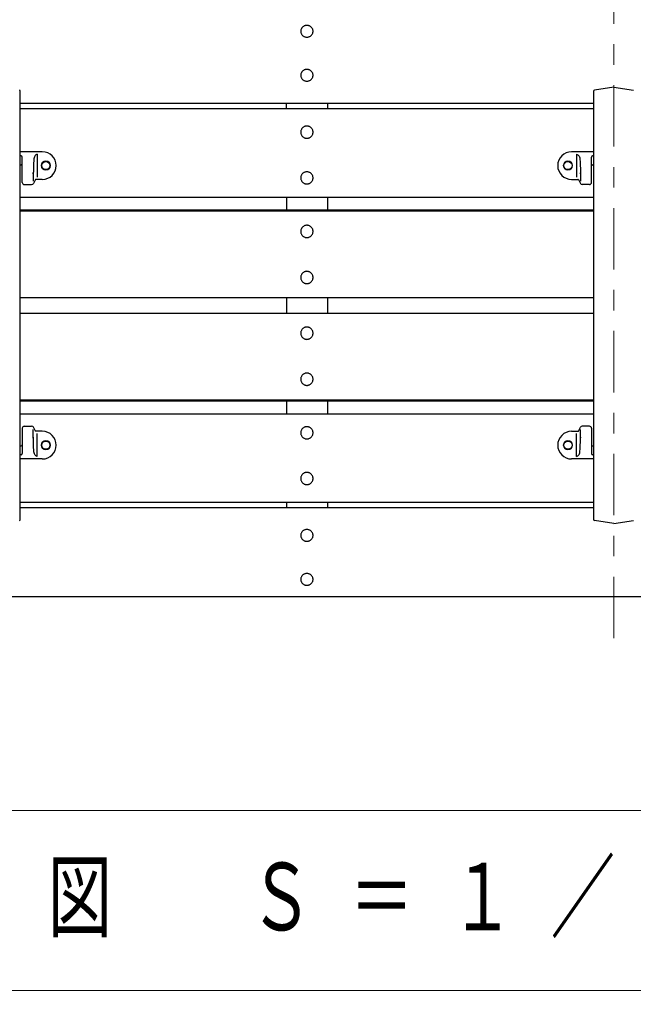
# Model space of a CAD drawing. Units: millimetres on the paper, scale 1:20. Extents: x -365 to 12, y -47 to 257.
# Drawn here: x -269.26 to -239.26, y 171.85 to 219.27 of the extents above; entities that cross this region are included whole.
import ezdxf

# ---------------------------------------------------------------- set-up
doc = ezdxf.new("R2010")
doc.units = ezdxf.units.MM
doc.linetypes.add('USER2', pattern=[6, 3, -1, 1, -1])
doc.layers.add('LY_1', color=7, linetype='Continuous', lineweight=25)
doc.styles.add('ＭＳ ゴシック', font='')
doc.styles.get('ＭＳ ゴシック').set_extended_font_data('MS Gothic')

msp = doc.modelspace()

# ---------------------------------------------------------------- linework, layer by layer
at = {"layer": 'LY_1', "linetype": 'USER2', "lineweight": 13}
msp.add_line((-240.217, 222.063), (-240.217, 188.563), dxfattribs=at)
at = {"layer": 'LY_1'}
for p, q in [((-269.217, 194.856), (-269.217, 215.77)), ((-241.217, 215.77), (-241.217, 194.856)), ((-240.217, 215.963), (-241.175, 215.82)), ((-240.217, 215.963), (-239.26, 215.82)), ((-256.217, 214.932), (-256.217, 215.184)), ((-254.217, 215.184), (-254.217, 214.932)), ((-268.142, 212.813), (-269.217, 212.813)), ((-269.172, 212.606), (-269.217, 212.606)), ((-269.122, 211.313), (-269.122, 212.556)), ((-268.386, 212.702), (-268.386, 211.565)), ((-241.217, 212.813), (-242.292, 212.813)), ((-242.049, 212.702), (-242.049, 211.565)), ((-241.313, 211.313), (-241.313, 212.556)), ((-241.217, 212.606), (-241.263, 212.606)), ((-269.217, 212.17), (-269.172, 212.17)), ((-241.263, 212.17), (-241.217, 212.17)), ((-268.582, 211.788), (-268.582, 211.371)), ((-241.853, 211.788), (-241.853, 211.371)), ((-269.022, 211.213), (-268.664, 211.213)), ((-268.479, 211.45), (-268.576, 211.267)), ((-268.142, 211.463), (-268.457, 211.463)), ((-242.292, 211.463), (-241.978, 211.463)), ((-241.956, 211.45), (-241.859, 211.267)), ((-241.413, 211.213), (-241.77, 211.213)), ((-269.217, 209.921), (-241.217, 209.921)), ((-269.217, 200.706), (-241.217, 200.706)), ((-269.122, 199.313), (-269.122, 198.071)), ((-269.022, 199.413), (-268.664, 199.413)), ((-268.582, 198.838), (-268.582, 199.255)), ((-268.479, 199.177), (-268.576, 199.36)), ((-268.142, 199.163), (-268.457, 199.163)), ((-242.292, 199.163), (-241.978, 199.163)), ((-241.956, 199.177), (-241.859, 199.36)), ((-241.853, 198.838), (-241.853, 199.255)), ((-241.413, 199.413), (-241.77, 199.413)), ((-241.313, 199.313), (-241.313, 198.071)), ((-268.386, 197.925), (-268.386, 199.062)), ((-242.049, 197.925), (-242.049, 199.062)), ((-269.217, 198.456), (-269.172, 198.456)), ((-241.263, 198.456), (-241.217, 198.456)), ((-269.172, 198.021), (-269.217, 198.021)), ((-268.142, 197.813), (-269.217, 197.813)), ((-241.217, 197.813), (-242.292, 197.813)), ((-241.217, 198.021), (-241.263, 198.021)), ((-240.217, 194.663), (-241.175, 194.807)), ((-240.217, 194.663), (-239.26, 194.807))]:
    msp.add_line(p, q, dxfattribs=at)
at = {"layer": 'LY_1', "color": 4}
for p, q in [((-269.217, 215.184), (-241.217, 215.184)), ((-269.217, 214.932), (-241.217, 214.932)), ((-269.217, 210.603), (-241.217, 210.603)), ((-256.217, 210.603), (-256.217, 209.979)), ((-254.217, 210.603), (-254.217, 209.979)), ((-269.217, 209.979), (-241.217, 209.979)), ((-269.217, 205.696), (-241.217, 205.696)), ((-256.217, 205.696), (-256.217, 204.931)), ((-254.217, 205.696), (-254.217, 204.931)), ((-269.217, 204.931), (-241.217, 204.931)), ((-269.217, 200.649), (-241.217, 200.649)), ((-256.217, 200.649), (-256.217, 200.024)), ((-254.217, 200.649), (-254.217, 200.024)), ((-269.217, 200.024), (-241.217, 200.024)), ((-269.217, 195.696), (-241.217, 195.696)), ((-269.217, 195.443), (-241.217, 195.443)), ((-256.217, 195.696), (-256.217, 195.443)), ((-254.217, 195.696), (-254.217, 195.443)), ((-299.967, 191.103), (-210.467, 191.103))]:
    msp.add_line(p, q, dxfattribs=at)
at = {"layer": 'LY_1', "lineweight": 13}
for p, q in [((-231.309, 180.655), (-279.109, 180.655)), ((-279.109, 171.855), (-231.309, 171.855))]:
    msp.add_line(p, q, dxfattribs=at)
at = {"layer": 'LY_1', "color": 4}
for points in [[(-254.917, 218.695), (-254.919, 218.72), (-254.922, 218.745), (-254.928, 218.769), (-254.935, 218.793), (-254.945, 218.816), (-254.958, 218.838), (-254.972, 218.859), (-254.988, 218.879), (-255.005, 218.898), (-255.025, 218.914), (-255.045, 218.93), (-255.067, 218.943), (-255.091, 218.955), (-255.115, 218.964), (-255.14, 218.972), (-255.165, 218.977), (-255.191, 218.98), (-255.217, 218.981), (-255.244, 218.98), (-255.269, 218.977), (-255.295, 218.972), (-255.32, 218.964), (-255.344, 218.955), (-255.367, 218.943), (-255.389, 218.93), (-255.41, 218.914), (-255.429, 218.898), (-255.447, 218.879), (-255.463, 218.859), (-255.477, 218.838), (-255.489, 218.816), (-255.499, 218.793), (-255.507, 218.769), (-255.513, 218.745), (-255.516, 218.72), (-255.517, 218.695), (-255.516, 218.67), (-255.513, 218.645), (-255.507, 218.621), (-255.499, 218.597), (-255.489, 218.574), (-255.477, 218.552), (-255.463, 218.531), (-255.447, 218.511), (-255.429, 218.493), (-255.41, 218.476), (-255.389, 218.46), (-255.367, 218.447), (-255.344, 218.436), (-255.32, 218.426), (-255.295, 218.418), (-255.269, 218.413), (-255.244, 218.41), (-255.217, 218.409), (-255.191, 218.41), (-255.165, 218.413), (-255.14, 218.418), (-255.115, 218.426), (-255.091, 218.436), (-255.067, 218.447), (-255.045, 218.46), (-255.025, 218.476), (-255.005, 218.493), (-254.988, 218.511), (-254.972, 218.531), (-254.958, 218.552), (-254.945, 218.574), (-254.935, 218.597), (-254.928, 218.621), (-254.922, 218.645), (-254.919, 218.67)], [(-254.917, 216.547), (-254.919, 216.572), (-254.922, 216.597), (-254.928, 216.621), (-254.935, 216.645), (-254.945, 216.668), (-254.958, 216.69), (-254.972, 216.711), (-254.988, 216.731), (-255.005, 216.75), (-255.025, 216.767), (-255.045, 216.782), (-255.067, 216.795), (-255.091, 216.807), (-255.115, 216.816), (-255.14, 216.824), (-255.165, 216.829), (-255.191, 216.832), (-255.217, 216.834), (-255.244, 216.832), (-255.269, 216.829), (-255.295, 216.824), (-255.32, 216.816), (-255.344, 216.807), (-255.367, 216.795), (-255.389, 216.782), (-255.41, 216.767), (-255.429, 216.75), (-255.447, 216.731), (-255.463, 216.711), (-255.477, 216.69), (-255.489, 216.668), (-255.499, 216.645), (-255.507, 216.621), (-255.513, 216.597), (-255.516, 216.572), (-255.517, 216.547), (-255.516, 216.522), (-255.513, 216.497), (-255.507, 216.473), (-255.499, 216.449), (-255.489, 216.426), (-255.477, 216.404), (-255.463, 216.383), (-255.447, 216.363), (-255.429, 216.345), (-255.41, 216.328), (-255.389, 216.313), (-255.367, 216.299), (-255.344, 216.288), (-255.32, 216.278), (-255.295, 216.271), (-255.269, 216.265), (-255.244, 216.262), (-255.217, 216.261), (-255.191, 216.262), (-255.165, 216.265), (-255.14, 216.271), (-255.115, 216.278), (-255.091, 216.288), (-255.067, 216.299), (-255.045, 216.313), (-255.025, 216.328), (-255.005, 216.345), (-254.988, 216.363), (-254.972, 216.383), (-254.958, 216.404), (-254.945, 216.426), (-254.935, 216.449), (-254.928, 216.473), (-254.922, 216.497), (-254.919, 216.522)], [(-254.917, 213.769), (-254.919, 213.795), (-254.922, 213.821), (-254.928, 213.846), (-254.935, 213.871), (-254.945, 213.895), (-254.958, 213.918), (-254.972, 213.94), (-254.988, 213.96), (-255.005, 213.979), (-255.025, 213.997), (-255.045, 214.013), (-255.067, 214.027), (-255.091, 214.039), (-255.115, 214.049), (-255.14, 214.057), (-255.165, 214.062), (-255.191, 214.066), (-255.217, 214.067), (-255.244, 214.066), (-255.269, 214.062), (-255.295, 214.057), (-255.32, 214.049), (-255.344, 214.039), (-255.367, 214.027), (-255.389, 214.013), (-255.41, 213.997), (-255.429, 213.979), (-255.447, 213.96), (-255.463, 213.94), (-255.477, 213.918), (-255.489, 213.895), (-255.499, 213.871), (-255.507, 213.846), (-255.513, 213.821), (-255.516, 213.795), (-255.517, 213.769), (-255.516, 213.743), (-255.513, 213.717), (-255.507, 213.692), (-255.499, 213.667), (-255.489, 213.643), (-255.477, 213.62), (-255.463, 213.598), (-255.447, 213.578), (-255.429, 213.559), (-255.41, 213.541), (-255.389, 213.525), (-255.367, 213.511), (-255.344, 213.499), (-255.32, 213.489), (-255.295, 213.482), (-255.269, 213.476), (-255.244, 213.473), (-255.217, 213.471), (-255.191, 213.473), (-255.165, 213.476), (-255.14, 213.482), (-255.115, 213.489), (-255.091, 213.499), (-255.067, 213.511), (-255.045, 213.525), (-255.025, 213.541), (-255.005, 213.559), (-254.988, 213.578), (-254.972, 213.598), (-254.958, 213.62), (-254.945, 213.643), (-254.935, 213.667), (-254.928, 213.692), (-254.922, 213.717), (-254.919, 213.743)], [(-254.917, 211.537), (-254.919, 211.563), (-254.922, 211.588), (-254.928, 211.614), (-254.935, 211.639), (-254.945, 211.663), (-254.958, 211.686), (-254.972, 211.707), (-254.988, 211.728), (-255.005, 211.747), (-255.025, 211.765), (-255.045, 211.781), (-255.067, 211.795), (-255.091, 211.807), (-255.115, 211.816), (-255.14, 211.824), (-255.165, 211.83), (-255.191, 211.833), (-255.217, 211.834), (-255.244, 211.833), (-255.269, 211.83), (-255.295, 211.824), (-255.32, 211.816), (-255.344, 211.807), (-255.367, 211.795), (-255.389, 211.781), (-255.41, 211.765), (-255.429, 211.747), (-255.447, 211.728), (-255.463, 211.707), (-255.477, 211.686), (-255.489, 211.663), (-255.499, 211.639), (-255.507, 211.614), (-255.513, 211.588), (-255.516, 211.563), (-255.517, 211.537), (-255.516, 211.511), (-255.513, 211.485), (-255.507, 211.46), (-255.499, 211.435), (-255.489, 211.411), (-255.477, 211.388), (-255.463, 211.366), (-255.447, 211.345), (-255.429, 211.326), (-255.41, 211.309), (-255.389, 211.293), (-255.367, 211.279), (-255.344, 211.267), (-255.32, 211.257), (-255.295, 211.249), (-255.269, 211.244), (-255.244, 211.24), (-255.217, 211.239), (-255.191, 211.24), (-255.165, 211.244), (-255.14, 211.249), (-255.115, 211.257), (-255.091, 211.267), (-255.067, 211.279), (-255.045, 211.293), (-255.025, 211.309), (-255.005, 211.326), (-254.988, 211.345), (-254.972, 211.366), (-254.958, 211.388), (-254.945, 211.411), (-254.935, 211.435), (-254.928, 211.46), (-254.922, 211.485), (-254.919, 211.511)], [(-254.917, 208.922), (-254.919, 208.948), (-254.922, 208.974), (-254.928, 209), (-254.935, 209.025), (-254.945, 209.049), (-254.958, 209.072), (-254.972, 209.094), (-254.988, 209.115), (-255.005, 209.134), (-255.025, 209.152), (-255.045, 209.168), (-255.067, 209.182), (-255.091, 209.194), (-255.115, 209.204), (-255.14, 209.212), (-255.165, 209.217), (-255.191, 209.221), (-255.217, 209.222), (-255.244, 209.221), (-255.269, 209.217), (-255.295, 209.212), (-255.32, 209.204), (-255.344, 209.194), (-255.367, 209.182), (-255.389, 209.168), (-255.41, 209.152), (-255.429, 209.134), (-255.447, 209.115), (-255.463, 209.094), (-255.477, 209.072), (-255.489, 209.049), (-255.499, 209.025), (-255.507, 209), (-255.513, 208.974), (-255.516, 208.948), (-255.517, 208.922), (-255.516, 208.896), (-255.513, 208.87), (-255.507, 208.845), (-255.499, 208.82), (-255.489, 208.796), (-255.477, 208.772), (-255.463, 208.75), (-255.447, 208.73), (-255.429, 208.71), (-255.41, 208.693), (-255.389, 208.677), (-255.367, 208.663), (-255.344, 208.651), (-255.32, 208.641), (-255.295, 208.633), (-255.269, 208.627), (-255.244, 208.624), (-255.217, 208.623), (-255.191, 208.624), (-255.165, 208.627), (-255.14, 208.633), (-255.115, 208.641), (-255.091, 208.651), (-255.067, 208.663), (-255.045, 208.677), (-255.025, 208.693), (-255.005, 208.71), (-254.988, 208.73), (-254.972, 208.75), (-254.958, 208.772), (-254.945, 208.796), (-254.935, 208.82), (-254.928, 208.845), (-254.922, 208.87), (-254.919, 208.896)], [(-254.917, 206.674), (-254.919, 206.7), (-254.922, 206.726), (-254.928, 206.752), (-254.935, 206.777), (-254.945, 206.801), (-254.958, 206.824), (-254.972, 206.846), (-254.988, 206.867), (-255.005, 206.886), (-255.025, 206.904), (-255.045, 206.92), (-255.067, 206.934), (-255.091, 206.946), (-255.115, 206.956), (-255.14, 206.964), (-255.165, 206.97), (-255.191, 206.973), (-255.217, 206.974), (-255.244, 206.973), (-255.269, 206.97), (-255.295, 206.964), (-255.32, 206.956), (-255.344, 206.946), (-255.367, 206.934), (-255.389, 206.92), (-255.41, 206.904), (-255.429, 206.886), (-255.447, 206.867), (-255.463, 206.846), (-255.477, 206.824), (-255.489, 206.801), (-255.499, 206.777), (-255.507, 206.752), (-255.513, 206.726), (-255.516, 206.7), (-255.517, 206.674), (-255.516, 206.648), (-255.513, 206.622), (-255.507, 206.597), (-255.499, 206.572), (-255.489, 206.548), (-255.477, 206.524), (-255.463, 206.502), (-255.447, 206.482), (-255.429, 206.462), (-255.41, 206.445), (-255.389, 206.429), (-255.367, 206.415), (-255.344, 206.403), (-255.32, 206.393), (-255.295, 206.385), (-255.269, 206.379), (-255.244, 206.376), (-255.217, 206.375), (-255.191, 206.376), (-255.165, 206.379), (-255.14, 206.385), (-255.115, 206.393), (-255.091, 206.403), (-255.067, 206.415), (-255.045, 206.429), (-255.025, 206.445), (-255.005, 206.462), (-254.988, 206.482), (-254.972, 206.502), (-254.958, 206.524), (-254.945, 206.548), (-254.935, 206.572), (-254.928, 206.597), (-254.922, 206.622), (-254.919, 206.648)], [(-254.917, 203.953), (-254.919, 203.979), (-254.922, 204.005), (-254.928, 204.031), (-254.935, 204.056), (-254.945, 204.08), (-254.958, 204.103), (-254.972, 204.125), (-254.988, 204.146), (-255.005, 204.165), (-255.025, 204.183), (-255.045, 204.199), (-255.067, 204.213), (-255.091, 204.225), (-255.115, 204.235), (-255.14, 204.243), (-255.165, 204.248), (-255.191, 204.252), (-255.217, 204.253), (-255.244, 204.252), (-255.269, 204.248), (-255.295, 204.243), (-255.32, 204.235), (-255.344, 204.225), (-255.367, 204.213), (-255.389, 204.199), (-255.41, 204.183), (-255.429, 204.165), (-255.447, 204.146), (-255.463, 204.125), (-255.477, 204.103), (-255.489, 204.08), (-255.499, 204.056), (-255.507, 204.031), (-255.513, 204.005), (-255.516, 203.979), (-255.517, 203.953), (-255.516, 203.927), (-255.513, 203.901), (-255.507, 203.876), (-255.499, 203.851), (-255.489, 203.826), (-255.477, 203.803), (-255.463, 203.781), (-255.447, 203.76), (-255.429, 203.741), (-255.41, 203.724), (-255.389, 203.708), (-255.367, 203.694), (-255.344, 203.682), (-255.32, 203.672), (-255.295, 203.664), (-255.269, 203.658), (-255.244, 203.655), (-255.217, 203.653), (-255.191, 203.655), (-255.165, 203.658), (-255.14, 203.664), (-255.115, 203.672), (-255.091, 203.682), (-255.067, 203.694), (-255.045, 203.708), (-255.025, 203.724), (-255.005, 203.741), (-254.988, 203.76), (-254.972, 203.781), (-254.958, 203.803), (-254.945, 203.826), (-254.935, 203.851), (-254.928, 203.876), (-254.922, 203.901), (-254.919, 203.927)], [(-254.917, 201.705), (-254.919, 201.731), (-254.922, 201.757), (-254.928, 201.783), (-254.935, 201.808), (-254.945, 201.832), (-254.958, 201.855), (-254.972, 201.877), (-254.988, 201.898), (-255.005, 201.917), (-255.025, 201.935), (-255.045, 201.951), (-255.067, 201.965), (-255.091, 201.977), (-255.115, 201.987), (-255.14, 201.995), (-255.165, 202), (-255.191, 202.004), (-255.217, 202.005), (-255.244, 202.004), (-255.269, 202), (-255.295, 201.995), (-255.32, 201.987), (-255.344, 201.977), (-255.367, 201.965), (-255.389, 201.951), (-255.41, 201.935), (-255.429, 201.917), (-255.447, 201.898), (-255.463, 201.877), (-255.477, 201.855), (-255.489, 201.832), (-255.499, 201.808), (-255.507, 201.783), (-255.513, 201.757), (-255.516, 201.731), (-255.517, 201.705), (-255.516, 201.679), (-255.513, 201.653), (-255.507, 201.628), (-255.499, 201.603), (-255.489, 201.579), (-255.477, 201.555), (-255.463, 201.533), (-255.447, 201.513), (-255.429, 201.493), (-255.41, 201.476), (-255.389, 201.46), (-255.367, 201.446), (-255.344, 201.434), (-255.32, 201.424), (-255.295, 201.416), (-255.269, 201.41), (-255.244, 201.407), (-255.217, 201.405), (-255.191, 201.407), (-255.165, 201.41), (-255.14, 201.416), (-255.115, 201.424), (-255.091, 201.434), (-255.067, 201.446), (-255.045, 201.46), (-255.025, 201.476), (-255.005, 201.493), (-254.988, 201.513), (-254.972, 201.533), (-254.958, 201.555), (-254.945, 201.579), (-254.935, 201.603), (-254.928, 201.628), (-254.922, 201.653), (-254.919, 201.679)], [(-254.917, 199.091), (-254.919, 199.117), (-254.922, 199.142), (-254.928, 199.168), (-254.935, 199.193), (-254.945, 199.217), (-254.958, 199.24), (-254.972, 199.261), (-254.988, 199.282), (-255.005, 199.301), (-255.025, 199.319), (-255.045, 199.335), (-255.067, 199.348), (-255.091, 199.36), (-255.115, 199.37), (-255.14, 199.378), (-255.165, 199.384), (-255.191, 199.387), (-255.217, 199.388), (-255.244, 199.387), (-255.269, 199.384), (-255.295, 199.378), (-255.32, 199.37), (-255.344, 199.36), (-255.367, 199.348), (-255.389, 199.335), (-255.41, 199.319), (-255.429, 199.301), (-255.447, 199.282), (-255.463, 199.261), (-255.477, 199.24), (-255.489, 199.217), (-255.499, 199.193), (-255.507, 199.168), (-255.513, 199.142), (-255.516, 199.117), (-255.517, 199.091), (-255.516, 199.065), (-255.513, 199.039), (-255.507, 199.014), (-255.499, 198.989), (-255.489, 198.965), (-255.477, 198.942), (-255.463, 198.92), (-255.447, 198.899), (-255.429, 198.88), (-255.41, 198.863), (-255.389, 198.847), (-255.367, 198.833), (-255.344, 198.821), (-255.32, 198.811), (-255.295, 198.803), (-255.269, 198.798), (-255.244, 198.794), (-255.217, 198.793), (-255.191, 198.794), (-255.165, 198.798), (-255.14, 198.803), (-255.115, 198.811), (-255.091, 198.821), (-255.067, 198.833), (-255.045, 198.847), (-255.025, 198.863), (-255.005, 198.88), (-254.988, 198.899), (-254.972, 198.92), (-254.958, 198.942), (-254.945, 198.965), (-254.935, 198.989), (-254.928, 199.014), (-254.922, 199.039), (-254.919, 199.065)], [(-254.917, 196.859), (-254.919, 196.884), (-254.922, 196.91), (-254.928, 196.936), (-254.935, 196.96), (-254.945, 196.984), (-254.958, 197.007), (-254.972, 197.029), (-254.988, 197.05), (-255.005, 197.069), (-255.025, 197.087), (-255.045, 197.102), (-255.067, 197.116), (-255.091, 197.128), (-255.115, 197.138), (-255.14, 197.146), (-255.165, 197.152), (-255.191, 197.155), (-255.217, 197.156), (-255.244, 197.155), (-255.269, 197.152), (-255.295, 197.146), (-255.32, 197.138), (-255.344, 197.128), (-255.367, 197.116), (-255.389, 197.102), (-255.41, 197.087), (-255.429, 197.069), (-255.447, 197.05), (-255.463, 197.029), (-255.477, 197.007), (-255.489, 196.984), (-255.499, 196.96), (-255.507, 196.936), (-255.513, 196.91), (-255.516, 196.884), (-255.517, 196.859), (-255.516, 196.833), (-255.513, 196.807), (-255.507, 196.781), (-255.499, 196.757), (-255.489, 196.733), (-255.477, 196.71), (-255.463, 196.688), (-255.447, 196.667), (-255.429, 196.648), (-255.41, 196.631), (-255.389, 196.615), (-255.367, 196.601), (-255.344, 196.589), (-255.32, 196.579), (-255.295, 196.571), (-255.269, 196.565), (-255.244, 196.562), (-255.217, 196.561), (-255.191, 196.562), (-255.165, 196.565), (-255.14, 196.571), (-255.115, 196.579), (-255.091, 196.589), (-255.067, 196.601), (-255.045, 196.615), (-255.025, 196.631), (-255.005, 196.648), (-254.988, 196.667), (-254.972, 196.688), (-254.958, 196.71), (-254.945, 196.733), (-254.935, 196.757), (-254.928, 196.781), (-254.922, 196.807), (-254.919, 196.833)], [(-254.917, 194.08), (-254.919, 194.105), (-254.922, 194.13), (-254.928, 194.154), (-254.935, 194.178), (-254.945, 194.201), (-254.958, 194.223), (-254.972, 194.245), (-254.988, 194.264), (-255.005, 194.283), (-255.025, 194.3), (-255.045, 194.315), (-255.067, 194.328), (-255.091, 194.34), (-255.115, 194.349), (-255.14, 194.357), (-255.165, 194.362), (-255.191, 194.366), (-255.217, 194.367), (-255.244, 194.366), (-255.269, 194.362), (-255.295, 194.357), (-255.32, 194.349), (-255.344, 194.34), (-255.367, 194.328), (-255.389, 194.315), (-255.41, 194.3), (-255.429, 194.283), (-255.447, 194.264), (-255.463, 194.245), (-255.477, 194.223), (-255.489, 194.201), (-255.499, 194.178), (-255.507, 194.154), (-255.513, 194.13), (-255.516, 194.105), (-255.517, 194.08), (-255.516, 194.055), (-255.513, 194.031), (-255.507, 194.006), (-255.499, 193.982), (-255.489, 193.959), (-255.477, 193.937), (-255.463, 193.916), (-255.447, 193.896), (-255.429, 193.878), (-255.41, 193.861), (-255.389, 193.846), (-255.367, 193.832), (-255.344, 193.821), (-255.32, 193.811), (-255.295, 193.804), (-255.269, 193.798), (-255.244, 193.795), (-255.217, 193.794), (-255.191, 193.795), (-255.165, 193.798), (-255.14, 193.804), (-255.115, 193.811), (-255.091, 193.821), (-255.067, 193.832), (-255.045, 193.846), (-255.025, 193.861), (-255.005, 193.878), (-254.988, 193.896), (-254.972, 193.916), (-254.958, 193.937), (-254.945, 193.959), (-254.935, 193.982), (-254.928, 194.006), (-254.922, 194.031), (-254.919, 194.055)], [(-254.917, 191.932), (-254.919, 191.957), (-254.922, 191.982), (-254.928, 192.006), (-254.935, 192.03), (-254.945, 192.053), (-254.958, 192.076), (-254.972, 192.097), (-254.988, 192.116), (-255.005, 192.135), (-255.025, 192.152), (-255.045, 192.167), (-255.067, 192.18), (-255.091, 192.192), (-255.115, 192.201), (-255.14, 192.209), (-255.165, 192.214), (-255.191, 192.218), (-255.217, 192.219), (-255.244, 192.218), (-255.269, 192.214), (-255.295, 192.209), (-255.32, 192.201), (-255.344, 192.192), (-255.367, 192.18), (-255.389, 192.167), (-255.41, 192.152), (-255.429, 192.135), (-255.447, 192.116), (-255.463, 192.097), (-255.477, 192.076), (-255.489, 192.053), (-255.499, 192.03), (-255.507, 192.006), (-255.513, 191.982), (-255.516, 191.957), (-255.517, 191.932), (-255.516, 191.907), (-255.513, 191.883), (-255.507, 191.858), (-255.499, 191.834), (-255.489, 191.811), (-255.477, 191.789), (-255.463, 191.768), (-255.447, 191.748), (-255.429, 191.73), (-255.41, 191.713), (-255.389, 191.698), (-255.367, 191.684), (-255.344, 191.673), (-255.32, 191.663), (-255.295, 191.656), (-255.269, 191.65), (-255.244, 191.647), (-255.217, 191.646), (-255.191, 191.647), (-255.165, 191.65), (-255.14, 191.656), (-255.115, 191.663), (-255.091, 191.673), (-255.067, 191.684), (-255.045, 191.698), (-255.025, 191.713), (-255.005, 191.73), (-254.988, 191.748), (-254.972, 191.768), (-254.958, 191.789), (-254.945, 191.811), (-254.935, 191.834), (-254.928, 191.858), (-254.922, 191.883), (-254.919, 191.907)]]:
    msp.add_lwpolyline(points, close=True, dxfattribs=at)
at = {"layer": 'LY_1'}
for points in [[(-268.386, 212.702), (-268.423, 212.683), (-268.458, 212.66), (-268.488, 212.633), (-268.513, 212.601), (-268.531, 212.564), (-268.543, 212.522), (-268.55, 212.473), (-268.556, 212.417), (-268.561, 212.349), (-268.565, 212.273), (-268.569, 212.192), (-268.572, 212.111), (-268.575, 212.031), (-268.577, 211.955), (-268.578, 211.886), (-268.579, 211.828), (-268.58, 211.783), (-268.581, 211.753), (-268.581, 211.742), (-268.582, 211.753), (-268.582, 211.788)], [(-242.049, 212.702), (-242.012, 212.683), (-241.977, 212.66), (-241.947, 212.633), (-241.922, 212.601), (-241.904, 212.564), (-241.892, 212.522), (-241.884, 212.473), (-241.879, 212.417), (-241.874, 212.349), (-241.869, 212.273), (-241.866, 212.192), (-241.863, 212.111), (-241.86, 212.031), (-241.858, 211.955), (-241.857, 211.886), (-241.855, 211.828), (-241.854, 211.783), (-241.854, 211.753), (-241.853, 211.742), (-241.853, 211.753), (-241.853, 211.788)], [(-268.386, 197.925), (-268.423, 197.943), (-268.458, 197.966), (-268.488, 197.993), (-268.513, 198.026), (-268.531, 198.063), (-268.543, 198.105), (-268.55, 198.153), (-268.556, 198.209), (-268.561, 198.278), (-268.565, 198.354), (-268.569, 198.434), (-268.572, 198.516), (-268.575, 198.596), (-268.577, 198.672), (-268.578, 198.74), (-268.579, 198.799), (-268.58, 198.844), (-268.581, 198.874), (-268.581, 198.884), (-268.582, 198.874), (-268.582, 198.838)], [(-242.049, 197.925), (-242.012, 197.943), (-241.977, 197.966), (-241.947, 197.993), (-241.922, 198.026), (-241.904, 198.063), (-241.892, 198.105), (-241.884, 198.153), (-241.879, 198.209), (-241.874, 198.278), (-241.869, 198.354), (-241.866, 198.434), (-241.863, 198.516), (-241.86, 198.596), (-241.858, 198.672), (-241.857, 198.74), (-241.855, 198.799), (-241.854, 198.844), (-241.854, 198.874), (-241.853, 198.884), (-241.853, 198.874), (-241.853, 198.838)]]:
    msp.add_lwpolyline(points, dxfattribs=at)
at = {"layer": 'LY_1', "lineweight": 13}
for centre in [(-267.967, 212.138), (-242.467, 212.138), (-267.967, 198.488), (-242.467, 198.488)]:
    msp.add_circle(centre, 0.225, dxfattribs=at)
at = {"layer": 'LY_1'}
for centre in [(-267.967, 212.138), (-242.467, 212.138), (-267.967, 198.488), (-242.467, 198.488)]:
    msp.add_circle(centre, 0.2, dxfattribs=at)
for centre, radius, start, end in [((-269.267, 215.77), 0.05, 0, 81.4692), ((-241.167, 215.77), 0.05, 98.5308, 180), ((-269.172, 212.556), 0.05, 360, 90), ((-268.142, 212.138), 0.675, 270, 90), ((-242.292, 212.138), 0.675, 90, 270), ((-241.263, 212.556), 0.05, 90, 180), ((-269.172, 212.12), 0.05, 0, 90), ((-241.263, 212.12), 0.05, 90, 180), ((-269.022, 211.313), 0.1, 180, 270), ((-268.664, 211.313), 0.1, 270, 332.1325), ((-268.457, 211.438), 0.025, 90, 152.1325), ((-241.978, 211.438), 0.025, 27.8675, 90), ((-241.77, 211.313), 0.1, 207.8675, 270), ((-241.413, 211.313), 0.1, 270, 0), ((-269.022, 199.313), 0.1, 90, 180), ((-268.664, 199.313), 0.1, 27.8675, 90), ((-268.457, 199.188), 0.025, 207.8675, 270), ((-268.142, 198.488), 0.675, 270, 90), ((-242.292, 198.488), 0.675, 90, 270), ((-241.978, 199.188), 0.025, 270, 332.1325), ((-241.77, 199.313), 0.1, 90, 152.1325), ((-241.413, 199.313), 0.1, 0, 90), ((-269.172, 198.506), 0.05, 270, 0), ((-241.263, 198.506), 0.05, 180, 270), ((-269.172, 198.071), 0.05, 270, 0), ((-241.263, 198.071), 0.05, 180, 270), ((-269.267, 194.856), 0.05, 278.5308, 0), ((-241.167, 194.856), 0.05, 180, 261.4692)]:
    msp.add_arc(centre, radius, start, end, dxfattribs=at)

# ---------------------------------------------------------------- texts
at = {"layer": 'LY_1', "insert": (-277.709, 176.255), "char_height": 3.299, "attachment_point": 4, "style": 'ＭＳ ゴシック'}
msp.add_mtext('\\T1.56;\\W0.7;平面図\u3000Ｓ＝１／20', dxfattribs=at)

doc.saveas('drawing.dxf')
